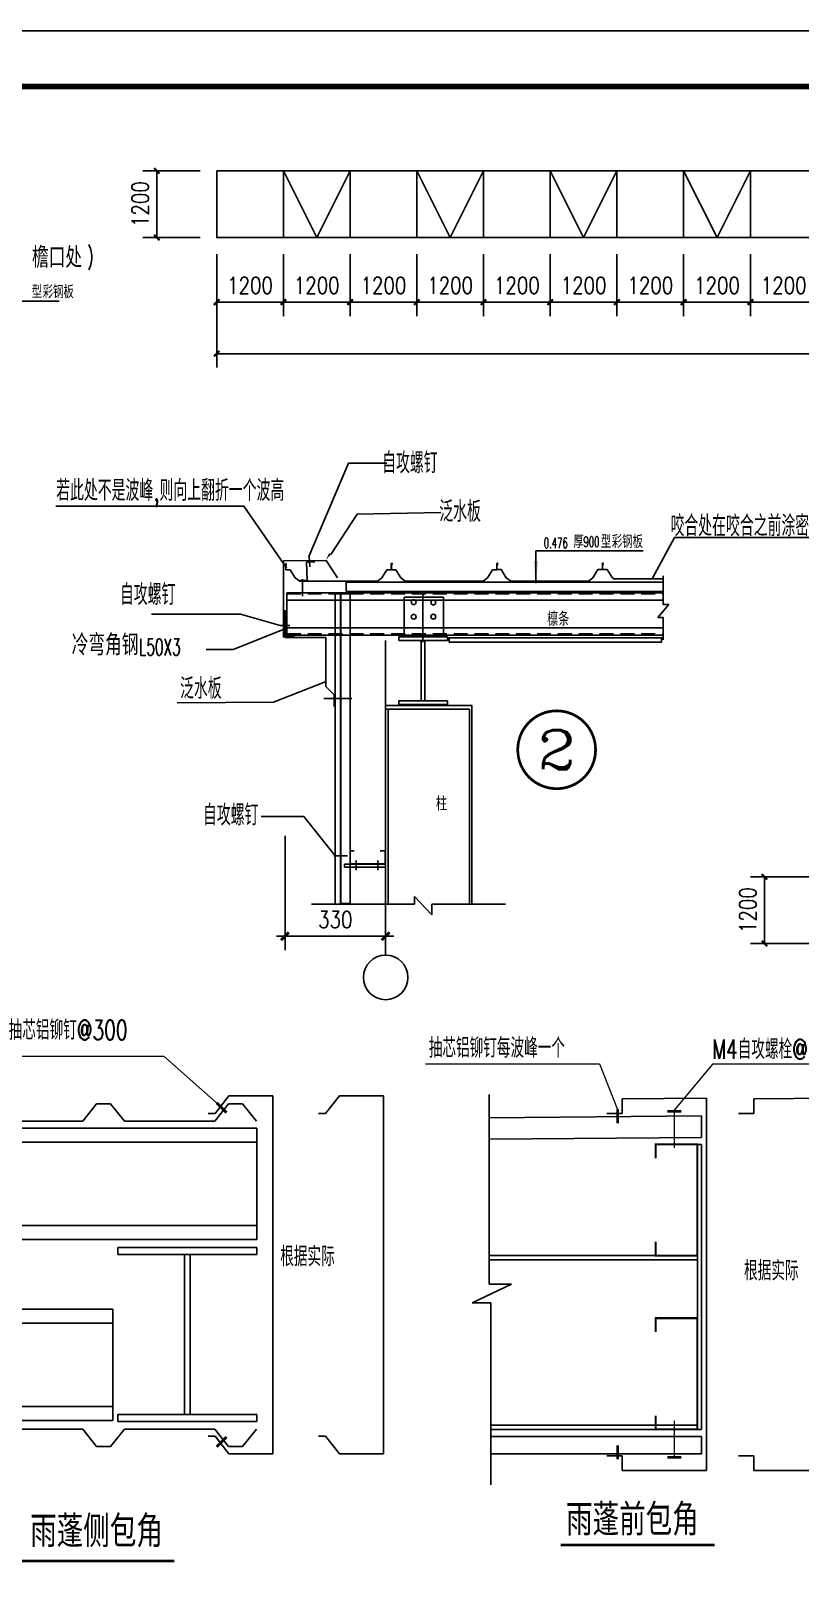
# Model space of a CAD drawing. Extents: x 3757684 to 3906284, y -130571 to 413559.
# Drawn here: x 3774686 to 3788523, y 385787 to 413559 of the extents above; entities that cross this region are included whole.
import ezdxf
from ezdxf.enums import TextEntityAlignment as Align

# ---------------------------------------------------------------- set-up
doc = ezdxf.new("R2010")
doc.units = 0
doc.header["$LTSCALE"] = 1000
doc.header["$MEASUREMENT"] = 0
for name, pattern in [('ACAD_ISO02W100', [15, 12, -3]), ('DOT', [0.25, 0, -0.25]), ('HIDDEN', [0.375, 0.25, -0.125])]:
    doc.linetypes.add(name, pattern=pattern)
doc.layers.get('0').update_dxf_attribs({"color": 4, "linetype": 'CONTINUOUS'})
doc.layers.get('Defpoints').update_dxf_attribs({"linetype": 'CONTINUOUS'})
for name, color, linetype in [('1', 7, 'CONTINUOUS'), ('10', 2, 'DOT'), ('3', 3, 'CONTINUOUS'), ('7', 7, 'CONTINUOUS'), ('8', 3, 'CONTINUOUS'), ('9', 7, 'CONTINUOUS'), ('CYAN', 4, 'CONTINUOUS'), ('GREEN', 3, 'CONTINUOUS'), ('PUB_', 7, 'CONTINUOUS'), ('PUB_DIM', 3, 'CONTINUOUS'), ('PUB_TEXT', 7, 'CONTINUOUS'), ('PUB_TITLE', 4, 'CONTINUOUS'), ('ROOF', 4, 'CONTINUOUS'), ('XUX', 3, 'ACAD_ISO02W100'), ('底线', 7, 'CONTINUOUS'), ('粗实线二', 2, 'CONTINUOUS'), ('门窗', 4, 'CONTINUOUS')]:
    doc.layers.add(name, color=color, linetype=linetype)
doc.layers.add('标注', color=3, linetype='CONTINUOUS', lineweight=13)
doc.styles.add('_HZTXT', font='TXT', dxfattribs={"width": 0.8, "bigfont": 'HZTXT'})
doc.styles.add('_SIMPLEX', font='SIMPLEX.shx', dxfattribs={"width": 0.8})
doc.styles.add('COMP', font='complex', dxfattribs={"bigfont": 'hztxt'})
doc.styles.add('DIM_FONT', font='SIMPLEX.shx', dxfattribs={"width": 0.8})
doc.styles.add('ht', font='simhei_0.ttf', dxfattribs={"width": 0.8})
doc.styles.add('HZTXT2', font='romans.shx', dxfattribs={"width": 0.7, "height": 800, "bigfont": 'fs.shx'})
doc.styles.add('中西', font='romans.shx', dxfattribs={"width": 0.8, "height": 350, "bigfont": 'hztxt.shx'})
doc.dimstyles.new('DIMA', dxfattribs={"dimtxt": 300, "dimasz": 1, "dimexe": 250, "dimexo": 300, "dimgap": 150, "dimtad": 1, "dimdec": 0, "dimzin": 0, "dimdsep": 46, "dimtxsty": 'DIM_FONT', "dimblk": '_DIMX', "dimcen": 0.09, "dimse1": 1, "dimclrt": 7, "dimadec": 0, "dimazin": 0, "dimtfac": 1, "dimtdec": 0, "dimtix": 1, "dimtmove": 2, "dimatfit": 3, "dimldrblk": '_DIMX', "dimfxl": 0, "dimtolj": 1, "dimtzin": 0, "dimarcsym": 0})
doc.dimstyles.new('DIMN', dxfattribs={"dimtxt": 300, "dimasz": 100, "dimexe": 250, "dimexo": 300, "dimgap": 150, "dimtad": 1, "dimdec": 0, "dimzin": 0, "dimdsep": 46, "dimtxsty": 'DIM_FONT', "dimblk": 'ARCHTICK', "dimcen": 0.09, "dimclrt": 7, "dimazin": 2, "dimtfac": 1, "dimtdec": 0, "dimtix": 1, "dimtmove": 2, "dimatfit": 3, "dimldrblk": 'ARCHTICK', "dimfxl": 0, "dimtolj": 1, "dimtzin": 0, "dimarcsym": 0})

# ---------------------------------------------------------------- blocks, each defined once
blk = doc.blocks.new('A$C03131133')
for p, q in [((12837, 15619), (1230, 15619)), ((12837, 11619), (12837, 15619)), ((12837, 11619), (1230, 11619)), ((7834, 11323), (7834, 11073)), ((7834, 11323), (12834, 11323)), ((12834, 11323), (12834, 11073)), ((12834, 11073), (7834, 11073)), ((10234, 11073), (10234, 5323)), ((10434, 11073), (10434, 5323)), ((7655, 9109), (512, 9109)), ((7655, 5109), (7655, 9109)), ((7655, 5109), (512, 5109)), ((7834, 5073), (7834, 5323)), ((12834, 5323), (7834, 5323)), ((12834, 5073), (7834, 5073)), ((12834, 5073), (12834, 5323))]:
    blk.add_line(p, q)
at = {"const_width": 100}
for points in [[(11388, 16534), (11741, 16180)], [(11388, 4157), (11741, 4511)]]:
    blk.add_lwpolyline(points, dxfattribs=at)
at = {"layer": 'CYAN'}
for p, q in [((11331, 16154), (11831, 16779)), ((11831, 16779), (13412, 16779)), ((13412, 16779), (13412, 3912)), ((15305, 16154), (15805, 16779)), ((15805, 16779), (17386, 16779)), ((17386, 16779), (17386, 3912)), ((1819, 15869), (2319, 16494)), ((2819, 16494), (2319, 16494)), ((3319, 15869), (2819, 16494)), ((6569, 15869), (7069, 16494)), ((7569, 16494), (7069, 16494)), ((8069, 15869), (7569, 16494)), ((11331, 16154), (11081, 16154)), ((11319, 15869), (11819, 16494)), ((12319, 16494), (11819, 16494)), ((12819, 15869), (12319, 16494)), ((15305, 16154), (15055, 16154)), ((6569, 15869), (3319, 15869)), ((11319, 15869), (8069, 15869)), ((1819, 4797), (2319, 4172)), ((3319, 4797), (2819, 4172)), ((6569, 4797), (3319, 4797)), ((6569, 4797), (7069, 4172)), ((8069, 4797), (7569, 4172)), ((11319, 4797), (8069, 4797)), ((11331, 4537), (11081, 4537)), ((11319, 4797), (11819, 4172)), ((11331, 4537), (11831, 3912)), ((12819, 4797), (12319, 4172)), ((15305, 4537), (15055, 4537)), ((15305, 4537), (15805, 3912)), ((2819, 4172), (2319, 4172)), ((7569, 4172), (7069, 4172)), ((12319, 4172), (11819, 4172)), ((11831, 3912), (13412, 3912)), ((13412, 3912), (13071, 3912)), ((15805, 3912), (17386, 3912)), ((17386, 3912), (17045, 3912))]:
    blk.add_line(p, q, dxfattribs=at)
at = {"layer": 'GREEN'}
for points in [[(1230, 11619), (757, 13080), (1566, 14091), (1230, 15619)], [(512, 5109), (38, 6570), (848, 7581), (512, 9109)]]:
    blk.add_spline(points, degree=3, dxfattribs=at)
at = {"layer": 'XUX'}
for p, q in [((12837, 15119), (1466, 15119)), ((12837, 12119), (934, 12119)), ((7655, 8609), (748, 8609)), ((7655, 5609), (216, 5609))]:
    blk.add_line(p, q, dxfattribs=at)
at = {"layer": '标注'}
for p, q in [((4254, 18210), (9486, 18210)), ((9486, 18210), (11388, 16534))]:
    blk.add_line(p, q, dxfattribs=at)
at = {"layer": '门窗'}
blk.add_line((4325, 50), (9047, 50), dxfattribs=at)
at = {"layer": '门窗', "const_width": 100}
blk.add_lwpolyline([(4325, 50), (9867, 50)], dxfattribs=at)
at = {"layer": '底线', "style": 'ht', "width": 0.7}
blk.add_text('雨蓬侧包角', height=1000, dxfattribs=at).set_placement((4679, 656))
at = {"layer": '标注', "style": '中西', "width": 0.7}
for s, p in [('抽芯铝铆钉@300', (3906, 18800)), ('根据实际', (13675, 10654))]:
    blk.add_text(s, height=700, dxfattribs=at).set_placement(p)
blk = doc.blocks.new('A$C2D6A4D2C')
at = {"layer": 'CYAN', "xscale": 0.5, "yscale": 0.5, "zscale": 0.5}
blk.add_blockref('A$C03131133', (0, 0), dxfattribs=at)
blk = doc.blocks.new('A$C781D49ED')
for p, q in [((2289, 15417), (9933, 15482)), ((9933, 14702), (9933, 15482)), ((2289, 14645), (9933, 14702)), ((9783, 4207), (9783, 14457)), ((9783, 14457), (9933, 14457)), ((9933, 4207), (9933, 14457)), ((2289, 10457), (9783, 10457)), ((2289, 10307), (9783, 10307)), ((2356, 4357), (9783, 4357)), ((2356, 4207), (9933, 4207)), ((2356, 3957), (9933, 3957)), ((9933, 3957), (9933, 3332)), ((2356, 3332), (9933, 3332))]:
    blk.add_line(p, q)
for points, const_width in [([(6913, 15218), (6913, 15718)], 100), ([(8703, 15651), (9203, 15651)], 100), ([(8953, 14325), (8953, 15651)], 50), ([(8283, 13957), (8283, 14457), (9783, 14457), (9783, 10457), (8283, 10457), (8283, 10957)], 75), ([(8283, 7707), (8283, 8207), (9783, 8207), (9783, 4207), (8283, 4207), (8283, 4707)], 75), ([(8953, 4525), (8953, 3199)], 50), ([(6913, 3632), (6913, 3132)], 100), ([(8703, 3199), (9203, 3199)], 100)]:
    blk.add_lwpolyline(points, dxfattribs=dict(const_width=const_width))
at = {"layer": 'CYAN'}
for p, q in [((10114, 16118), (7077, 16101)), ((10114, 2733), (10114, 16118)), ((14845, 16118), (11809, 16101)), ((14845, 2733), (14845, 16118)), ((7077, 15576), (6527, 15576)), ((7077, 16101), (7077, 15576)), ((11809, 15576), (11259, 15576)), ((11809, 16101), (11809, 15576)), ((7077, 3258), (6527, 3258)), ((7077, 2733), (7077, 3258)), ((11809, 3258), (11259, 3258)), ((11809, 2733), (11809, 3258)), ((10114, 2733), (7077, 2733)), ((14845, 2733), (11809, 2733))]:
    blk.add_line(p, q, dxfattribs=at)
at = {"layer": 'GREEN'}
for p, q in [((2289, 16249), (2289, 9435)), ((3099, 9435), (1681, 8761)), ((2289, 9435), (3099, 9435)), ((1681, 8761), (2356, 8761)), ((2356, 8761), (2356, 2217))]:
    blk.add_line(p, q, dxfattribs=at)
at = {"layer": '标注'}
for p, q in [((0, 17356), (6263, 17356)), ((6263, 17356), (6913, 15718)), ((10344, 17353), (8953, 15686)), ((10344, 17353), (16517, 17353))]:
    blk.add_line(p, q, dxfattribs=at)
at = {"layer": '门窗'}
blk.add_line((4869, 50), (9590, 50), dxfattribs=at)
at = {"layer": '门窗', "const_width": 100}
blk.add_lwpolyline([(4869, 50), (10411, 50)], dxfattribs=at)
at = {"layer": '底线', "style": 'ht', "width": 0.7}
blk.add_text('雨蓬前包角', height=1000, dxfattribs=at).set_placement((5058, 497))
at = {"layer": '标注', "style": '中西', "width": 0.7}
for s, p in [('抽芯铝铆钉每波峰一个', (120, 17580)), ('M4自攻螺栓@间隔一波峰', (10311, 17532)), ('根据实际', (11462, 9566))]:
    blk.add_text(s, height=700, dxfattribs=at).set_placement(p)
blk = doc.blocks.new('A$C7E354899')
at = {"layer": 'CYAN', "xscale": 0.5, "yscale": 0.5, "zscale": 0.5}
blk.add_blockref('A$C781D49ED', (0, 0), dxfattribs=at)
blk = doc.blocks.new('_DIMX')
blk.add_line((-150, 0), (150, 0))
at = {"const_width": 50}
blk.add_lwpolyline([(-70, -70), (70, 70)], dxfattribs=at)
blk = doc.blocks.new('*D253')
at = {"layer": 'Defpoints', "color": 0}
for p in [(3779257, 399382), (3781067, 399382), (3779257, 397276)]:
    blk.add_point(p, dxfattribs=at)
at = {"layer": 'PUB_DIM', "color": 0, "lineweight": -2}
for p, q in [((3779257, 399082), (3779257, 397026)), ((3781066, 397276), (3779258, 397276))]:
    blk.add_line(p, q, dxfattribs=at)
at = {"layer": 'PUB_DIM', "color": 0, "lineweight": -2, "rotation": 180}
blk.add_blockref('_DIMX', (3779257, 397276), dxfattribs=at)
at = {"layer": 'PUB_DIM', "color": 0, "lineweight": -2}
blk.add_blockref('_DIMX', (3781067, 397276), dxfattribs=at)
at = {"layer": 'PUB_DIM', "color": 7, "insert": (3780162, 397576), "char_height": 300, "attachment_point": 5, "style": 'DIM_FONT'}
blk.add_mtext('\\A1;330', dxfattribs=at)
blk = doc.blocks.new('_INDEX1')
at = {"const_width": 0.035}
blk.add_lwpolyline([(-0.5, 0, 1), (0.5, 0, 1)], format="xyb", close=True, dxfattribs=at)
at = {"style": 'COMP', "width": 2.333333}
blk.add_attdef('1', text='', height=0.5, dxfattribs=at).set_placement((-0.25, -0.25), (0.25, -0.25), align=Align.FIT)
blk = doc.blocks.new('_ARROW')
blk.add_solid([(0, 0), (-1, 0.1), (-1, -0.1)])
blk = doc.blocks.new('_ArchTick')
at = {"color": 0, "linetype": 'ByBlock', "const_width": 0.4}
blk.add_lwpolyline([(-0.5, -0.5), (0.5, 0.5)], dxfattribs=at)
blk = doc.blocks.new('*D304')
at = {"layer": 'Defpoints', "color": 0}
for p in [(3787882, 398346), (3789030, 398346), (3789030, 397146)]:
    blk.add_point(p, dxfattribs=at)
at = {"layer": 'PUB_DIM', "color": 0, "lineweight": -2}
for p, q in [((3788730, 398346), (3787632, 398346)), ((3787882, 397146), (3787882, 398346)), ((3788730, 397146), (3787632, 397146))]:
    blk.add_line(p, q, dxfattribs=at)
at = {"layer": 'PUB_DIM', "color": 0, "lineweight": -2, "xscale": 100, "yscale": 100, "zscale": 100}
for p, rotation in [((3787882, 398346), 90), ((3787882, 397146), 270)]:
    blk.add_blockref('_ArchTick', p, dxfattribs=dict(at, rotation=rotation))
at = {"layer": 'PUB_DIM', "color": 7, "insert": (3787582, 397746), "char_height": 300, "attachment_point": 5, "rotation": 90, "style": 'DIM_FONT'}
blk.add_mtext('\\A1;1200', dxfattribs=at)
blk = doc.blocks.new('*D305')
at = {"layer": 'Defpoints', "color": 0}
for p in [(3778028, 409843), (3821228, 409843), (3821228, 407754)]:
    blk.add_point(p, dxfattribs=at)
at = {"layer": 'PUB_DIM', "color": 0, "lineweight": -2}
for p, q in [((3778028, 409543), (3778028, 407504)), ((3821228, 409543), (3821228, 407504)), ((3778028, 407754), (3821228, 407754))]:
    blk.add_line(p, q, dxfattribs=at)
at = {"layer": 'PUB_DIM', "color": 0, "lineweight": -2, "xscale": 100, "yscale": 100, "zscale": 100, "rotation": 180}
blk.add_blockref('_ArchTick', (3778028, 407754), dxfattribs=at)
at = {"layer": 'PUB_DIM', "color": 0, "lineweight": -2, "xscale": 100, "yscale": 100, "zscale": 100}
blk.add_blockref('_ArchTick', (3821228, 407754), dxfattribs=at)
at = {"layer": 'PUB_DIM', "color": 7, "insert": (3799628, 408054), "char_height": 300, "attachment_point": 5, "style": 'DIM_FONT'}
blk.add_mtext('\\A1;43200', dxfattribs=at)
blk = doc.blocks.new('*D306')
at = {"layer": 'Defpoints', "color": 0}
for p in [(3776952, 411043), (3778028, 411043), (3778028, 409843)]:
    blk.add_point(p, dxfattribs=at)
at = {"layer": 'PUB_DIM', "color": 0, "lineweight": -2}
for p, q in [((3777728, 411043), (3776702, 411043)), ((3776952, 409843), (3776952, 411043)), ((3777728, 409843), (3776702, 409843))]:
    blk.add_line(p, q, dxfattribs=at)
at = {"layer": 'PUB_DIM', "color": 0, "lineweight": -2, "xscale": 100, "yscale": 100, "zscale": 100}
for p, rotation in [((3776952, 411043), 90), ((3776952, 409843), 270)]:
    blk.add_blockref('_ArchTick', p, dxfattribs=dict(at, rotation=rotation))
at = {"layer": 'PUB_DIM', "color": 7, "insert": (3776652, 410443), "char_height": 300, "attachment_point": 5, "rotation": 90, "style": 'DIM_FONT'}
blk.add_mtext('\\A1;1200', dxfattribs=at)
blk = doc.blocks.new('*D307')
at = {"layer": 'Defpoints', "color": 0}
for p in [(3778028, 409843), (3779228, 409843), (3779228, 408681)]:
    blk.add_point(p, dxfattribs=at)
at = {"layer": 'PUB_DIM', "color": 0, "lineweight": -2}
for p, q in [((3778028, 409543), (3778028, 408431)), ((3779228, 409543), (3779228, 408431)), ((3778028, 408681), (3779228, 408681))]:
    blk.add_line(p, q, dxfattribs=at)
at = {"layer": 'PUB_DIM', "color": 0, "lineweight": -2, "xscale": 100, "yscale": 100, "zscale": 100, "rotation": 180}
blk.add_blockref('_ArchTick', (3778028, 408681), dxfattribs=at)
at = {"layer": 'PUB_DIM', "color": 0, "lineweight": -2, "xscale": 100, "yscale": 100, "zscale": 100}
blk.add_blockref('_ArchTick', (3779228, 408681), dxfattribs=at)
at = {"layer": 'PUB_DIM', "color": 7, "insert": (3778628, 408981), "char_height": 300, "attachment_point": 5, "style": 'DIM_FONT'}
blk.add_mtext('\\A1;1200', dxfattribs=at)
blk = doc.blocks.new('*D308')
at = {"layer": 'Defpoints', "color": 0}
for p in [(3779228, 409843), (3780428, 409843), (3780428, 408681)]:
    blk.add_point(p, dxfattribs=at)
at = {"layer": 'PUB_DIM', "color": 0, "lineweight": -2}
for p, q in [((3779228, 409543), (3779228, 408431)), ((3780428, 409543), (3780428, 408431)), ((3779228, 408681), (3780428, 408681))]:
    blk.add_line(p, q, dxfattribs=at)
at = {"layer": 'PUB_DIM', "color": 0, "lineweight": -2, "xscale": 100, "yscale": 100, "zscale": 100, "rotation": 180}
blk.add_blockref('_ArchTick', (3779228, 408681), dxfattribs=at)
at = {"layer": 'PUB_DIM', "color": 0, "lineweight": -2, "xscale": 100, "yscale": 100, "zscale": 100}
blk.add_blockref('_ArchTick', (3780428, 408681), dxfattribs=at)
at = {"layer": 'PUB_DIM', "color": 7, "insert": (3779828, 408981), "char_height": 300, "attachment_point": 5, "style": 'DIM_FONT'}
blk.add_mtext('\\A1;1200', dxfattribs=at)
blk = doc.blocks.new('*D309')
at = {"layer": 'Defpoints', "color": 0}
for p in [(3780428, 409843), (3781628, 409843), (3781628, 408681)]:
    blk.add_point(p, dxfattribs=at)
at = {"layer": 'PUB_DIM', "color": 0, "lineweight": -2}
for p, q in [((3780428, 409543), (3780428, 408431)), ((3781628, 409543), (3781628, 408431)), ((3780428, 408681), (3781628, 408681))]:
    blk.add_line(p, q, dxfattribs=at)
at = {"layer": 'PUB_DIM', "color": 0, "lineweight": -2, "xscale": 100, "yscale": 100, "zscale": 100, "rotation": 180}
blk.add_blockref('_ArchTick', (3780428, 408681), dxfattribs=at)
at = {"layer": 'PUB_DIM', "color": 0, "lineweight": -2, "xscale": 100, "yscale": 100, "zscale": 100}
blk.add_blockref('_ArchTick', (3781628, 408681), dxfattribs=at)
at = {"layer": 'PUB_DIM', "color": 7, "insert": (3781028, 408981), "char_height": 300, "attachment_point": 5, "style": 'DIM_FONT'}
blk.add_mtext('\\A1;1200', dxfattribs=at)
blk = doc.blocks.new('*D310')
at = {"layer": 'Defpoints', "color": 0}
for p in [(3781628, 409843), (3782828, 409843), (3782828, 408681)]:
    blk.add_point(p, dxfattribs=at)
at = {"layer": 'PUB_DIM', "color": 0, "lineweight": -2}
for p, q in [((3781628, 409543), (3781628, 408431)), ((3782828, 409543), (3782828, 408431)), ((3781628, 408681), (3782828, 408681))]:
    blk.add_line(p, q, dxfattribs=at)
at = {"layer": 'PUB_DIM', "color": 0, "lineweight": -2, "xscale": 100, "yscale": 100, "zscale": 100, "rotation": 180}
blk.add_blockref('_ArchTick', (3781628, 408681), dxfattribs=at)
at = {"layer": 'PUB_DIM', "color": 0, "lineweight": -2, "xscale": 100, "yscale": 100, "zscale": 100}
blk.add_blockref('_ArchTick', (3782828, 408681), dxfattribs=at)
at = {"layer": 'PUB_DIM', "color": 7, "insert": (3782228, 408981), "char_height": 300, "attachment_point": 5, "style": 'DIM_FONT'}
blk.add_mtext('\\A1;1200', dxfattribs=at)
blk = doc.blocks.new('*D311')
at = {"layer": 'Defpoints', "color": 0}
for p in [(3782828, 409843), (3784028, 409843), (3784028, 408681)]:
    blk.add_point(p, dxfattribs=at)
at = {"layer": 'PUB_DIM', "color": 0, "lineweight": -2}
for p, q in [((3782828, 409543), (3782828, 408431)), ((3784028, 409543), (3784028, 408431)), ((3782828, 408681), (3784028, 408681))]:
    blk.add_line(p, q, dxfattribs=at)
at = {"layer": 'PUB_DIM', "color": 0, "lineweight": -2, "xscale": 100, "yscale": 100, "zscale": 100, "rotation": 180}
blk.add_blockref('_ArchTick', (3782828, 408681), dxfattribs=at)
at = {"layer": 'PUB_DIM', "color": 0, "lineweight": -2, "xscale": 100, "yscale": 100, "zscale": 100}
blk.add_blockref('_ArchTick', (3784028, 408681), dxfattribs=at)
at = {"layer": 'PUB_DIM', "color": 7, "insert": (3783428, 408981), "char_height": 300, "attachment_point": 5, "style": 'DIM_FONT'}
blk.add_mtext('\\A1;1200', dxfattribs=at)
blk = doc.blocks.new('*D312')
at = {"layer": 'Defpoints', "color": 0}
for p in [(3784028, 409843), (3785228, 409843), (3785228, 408681)]:
    blk.add_point(p, dxfattribs=at)
at = {"layer": 'PUB_DIM', "color": 0, "lineweight": -2}
for p, q in [((3784028, 409543), (3784028, 408431)), ((3785228, 409543), (3785228, 408431)), ((3784028, 408681), (3785228, 408681))]:
    blk.add_line(p, q, dxfattribs=at)
at = {"layer": 'PUB_DIM', "color": 0, "lineweight": -2, "xscale": 100, "yscale": 100, "zscale": 100, "rotation": 180}
blk.add_blockref('_ArchTick', (3784028, 408681), dxfattribs=at)
at = {"layer": 'PUB_DIM', "color": 0, "lineweight": -2, "xscale": 100, "yscale": 100, "zscale": 100}
blk.add_blockref('_ArchTick', (3785228, 408681), dxfattribs=at)
at = {"layer": 'PUB_DIM', "color": 7, "insert": (3784628, 408981), "char_height": 300, "attachment_point": 5, "style": 'DIM_FONT'}
blk.add_mtext('\\A1;1200', dxfattribs=at)
blk = doc.blocks.new('*D313')
at = {"layer": 'Defpoints', "color": 0}
for p in [(3785228, 409843), (3786428, 409843), (3786428, 408681)]:
    blk.add_point(p, dxfattribs=at)
at = {"layer": 'PUB_DIM', "color": 0, "lineweight": -2}
for p, q in [((3785228, 409543), (3785228, 408431)), ((3786428, 409543), (3786428, 408431)), ((3785228, 408681), (3786428, 408681))]:
    blk.add_line(p, q, dxfattribs=at)
at = {"layer": 'PUB_DIM', "color": 0, "lineweight": -2, "xscale": 100, "yscale": 100, "zscale": 100, "rotation": 180}
blk.add_blockref('_ArchTick', (3785228, 408681), dxfattribs=at)
at = {"layer": 'PUB_DIM', "color": 0, "lineweight": -2, "xscale": 100, "yscale": 100, "zscale": 100}
blk.add_blockref('_ArchTick', (3786428, 408681), dxfattribs=at)
at = {"layer": 'PUB_DIM', "color": 7, "insert": (3785828, 408981), "char_height": 300, "attachment_point": 5, "style": 'DIM_FONT'}
blk.add_mtext('\\A1;1200', dxfattribs=at)
blk = doc.blocks.new('*D314')
at = {"layer": 'Defpoints', "color": 0}
for p in [(3786428, 409843), (3787628, 409843), (3787628, 408681)]:
    blk.add_point(p, dxfattribs=at)
at = {"layer": 'PUB_DIM', "color": 0, "lineweight": -2}
for p, q in [((3786428, 409543), (3786428, 408431)), ((3787628, 409543), (3787628, 408431)), ((3786428, 408681), (3787628, 408681))]:
    blk.add_line(p, q, dxfattribs=at)
at = {"layer": 'PUB_DIM', "color": 0, "lineweight": -2, "xscale": 100, "yscale": 100, "zscale": 100, "rotation": 180}
blk.add_blockref('_ArchTick', (3786428, 408681), dxfattribs=at)
at = {"layer": 'PUB_DIM', "color": 0, "lineweight": -2, "xscale": 100, "yscale": 100, "zscale": 100}
blk.add_blockref('_ArchTick', (3787628, 408681), dxfattribs=at)
at = {"layer": 'PUB_DIM', "color": 7, "insert": (3787028, 408981), "char_height": 300, "attachment_point": 5, "style": 'DIM_FONT'}
blk.add_mtext('\\A1;1200', dxfattribs=at)
blk = doc.blocks.new('*D315')
at = {"layer": 'Defpoints', "color": 0}
for p in [(3787628, 409843), (3788828, 409843), (3788828, 408681)]:
    blk.add_point(p, dxfattribs=at)
at = {"layer": 'PUB_DIM', "color": 0, "lineweight": -2}
for p, q in [((3787628, 409543), (3787628, 408431)), ((3788828, 409543), (3788828, 408431)), ((3787628, 408681), (3788828, 408681))]:
    blk.add_line(p, q, dxfattribs=at)
at = {"layer": 'PUB_DIM', "color": 0, "lineweight": -2, "xscale": 100, "yscale": 100, "zscale": 100, "rotation": 180}
blk.add_blockref('_ArchTick', (3787628, 408681), dxfattribs=at)
at = {"layer": 'PUB_DIM', "color": 0, "lineweight": -2, "xscale": 100, "yscale": 100, "zscale": 100}
blk.add_blockref('_ArchTick', (3788828, 408681), dxfattribs=at)
at = {"layer": 'PUB_DIM', "color": 7, "insert": (3788228, 408981), "char_height": 300, "attachment_point": 5, "style": 'DIM_FONT'}
blk.add_mtext('\\A1;1200', dxfattribs=at)

msp = doc.modelspace()

# ---------------------------------------------------------------- linework, layer by layer
for p, q in [((3779228.2, 411042.6), (3779228.2, 409842.6)), ((3780428.2, 411042.6), (3780428.2, 409842.6)), ((3781628.2, 411042.6), (3781628.2, 409842.6)), ((3782828.2, 411042.6), (3782828.2, 409842.6)), ((3784028.2, 411042.6), (3784028.2, 409842.6)), ((3785228.2, 411042.6), (3785228.2, 409842.6)), ((3786428.2, 411042.6), (3786428.2, 409842.6)), ((3787628.2, 411042.6), (3787628.2, 409842.6)), ((3779232.4, 404025.4, 171.9), (3779998.6, 404033.9, 171.9)), ((3779232.4, 404025.4, 171.9), (3779232.4, 402650.5, 171.9))]:
    msp.add_line(p, q)
at = {"color": 3}
for p, q in [((3780083.7, 404143.1, 171.9), (3780556.2, 404865.8, 171.9)), ((3780556.2, 404865.8, 171.9), (3782060.2, 404898.3, 171.9))]:
    msp.add_line(p, q, dxfattribs=at)
at = {"elevation": 0}
msp.add_lwpolyline([(3778028.2, 411042.6), (3821828.2, 411042.6), (3821828.2, 409842.6), (3778028.2, 409842.6)], close=True, dxfattribs=at)
at = {"color": 8}
for points in [[(3779228.2, 411042.6), (3779828.2, 409842.6), (3780428.2, 411042.6)], [(3781628.2, 411042.6), (3782228.2, 409842.6), (3782828.2, 411042.6)], [(3784028.2, 411042.6), (3784628.2, 409842.6), (3785228.2, 411042.6)], [(3786428.2, 411042.6), (3787028.2, 409842.6), (3787628.2, 411042.6)]]:
    msp.add_lwpolyline(points, dxfattribs=at)
at = {"color": 3, "elevation": 109.8}
for points in [[(3779688.2, 404105.4), (3780398.5, 405784.1), (3781088.2, 405784.1)], [(3779285.1, 403900.9), (3778517.7, 405013.2), (3775133.1, 405013.2)]]:
    msp.add_lwpolyline(points, dxfattribs=at)
at = {"layer": '1', "color": 3}
msp.add_line((3781066.9, 402597.5, 109.8), (3781066.9, 396936.6, 109.8), dxfattribs=at)
at = {"layer": '10', "color": 3, "linetype": 'Continuous'}
for p, q in [((3779271.1, 403975.8, 109.8), (3779271.1, 403867.7, 109.8)), ((3779271.1, 403867.7, 109.8), (3779351.1, 403867.7, 109.8)), ((3779279.1, 403975.8, 109.8), (3779279.1, 403959.7, 109.8)), ((3779441.1, 403723.7, 109.8), (3779351.1, 403867.7, 109.8)), ((3781001.1, 403723.7, 109.8), (3781091.1, 403867.7, 109.8)), ((3781171.1, 403867.7, 109.8), (3781091.1, 403867.7, 109.8)), ((3781169.7, 403977.1, 109.8), (3781169.7, 403869, 109.8)), ((3781169.7, 403869, 109.8), (3781249.7, 403869, 109.8)), ((3781185.2, 403985.1, 109.8), (3781171.1, 403934.4, 109.8)), ((3781171.1, 403954, 109.8), (3781171.1, 403980, 109.8)), ((3781171.1, 403954, 109.8), (3781171.1, 403867.7, 109.8)), ((3781177.7, 403977.1, 109.8), (3781177.7, 403961, 109.8)), ((3781339.7, 403725, 109.8), (3781249.7, 403869, 109.8)), ((3782899.7, 403725, 109.8), (3782989.7, 403869, 109.8)), ((3783069.7, 403869, 109.8), (3782989.7, 403869, 109.8)), ((3783066.7, 403977.5, 109.8), (3783066.7, 403869.4, 109.8)), ((3783066.7, 403869.4, 109.8), (3783146.7, 403869.4, 109.8)), ((3783083.8, 403986.4, 109.8), (3783069.7, 403934.4, 109.8)), ((3783069.7, 403955.3, 109.8), (3783069.7, 403981.3, 109.8)), ((3783069.7, 403955.3, 109.8), (3783069.7, 403869, 109.8)), ((3783074.7, 403977.5, 109.8), (3783074.7, 403961.4, 109.8)), ((3783236.7, 403725.4, 109.8), (3783146.7, 403869.4, 109.8)), ((3784796.7, 403725.4, 109.8), (3784886.7, 403869.4, 109.8)), ((3784966.7, 403869.4, 109.8), (3784886.7, 403869.4, 109.8)), ((3784966.7, 403955.7, 109.8), (3784966.7, 403981.7, 109.8)), ((3784966.7, 403955.7, 109.8), (3784966.7, 403869.4, 109.8)), ((3784980.8, 403986.8, 109.8), (3784970.5, 403942.2, 109.8)), ((3784970.5, 403980.7, 109.8), (3784970.5, 403872.5, 109.8)), ((3784970.5, 403872.5, 109.8), (3785050.5, 403872.5, 109.8)), ((3784978.5, 403980.7, 109.8), (3784978.5, 403964.5, 109.8)), ((3785140.5, 403728.5, 109.8), (3785050.5, 403872.5, 109.8)), ((3779521.1, 403659.7, 109.8), (3779441.1, 403723.7, 109.8)), ((3779521.1, 403659.7, 109.8), (3780221.1, 403659.7, 109.8)), ((3780921.1, 403659.7, 109.8), (3780221.1, 403659.7, 109.8)), ((3780921.1, 403659.7, 109.8), (3781001.1, 403723.7, 109.8)), ((3781419.7, 403661, 109.8), (3781339.7, 403725, 109.8)), ((3781419.7, 403661, 109.8), (3782119.7, 403661, 109.8)), ((3782819.7, 403661, 109.8), (3782119.7, 403661, 109.8)), ((3782819.7, 403661, 109.8), (3782899.7, 403725, 109.8)), ((3783316.7, 403661.4, 109.8), (3783236.7, 403725.4, 109.8)), ((3783316.7, 403661.4, 109.8), (3784016.7, 403661.4, 109.8)), ((3784716.7, 403661.4, 109.8), (3784016.7, 403661.4, 109.8)), ((3784716.7, 403661.4, 109.8), (3784796.7, 403725.4, 109.8)), ((3785169.8, 403705.1, 109.8), (3785140.5, 403728.5, 109.8))]:
    msp.add_line(p, q, dxfattribs=at)
for centre, radius, start, end in [((3779275.1, 403975.8, 109.8), 3.9, 0.14168, 179.85832), ((3781173.7, 403977.1, 109.8), 3.9, 0.14168, 179.85832), ((3781179.1, 403980, 109.8), 8, 40.23687, 180), ((3783070.7, 403977.5, 109.8), 3.9, 0.14168, 179.85832), ((3783077.7, 403981.3, 109.8), 8, 40.23687, 180), ((3784974.7, 403981.7, 109.8), 8, 40.23687, 180), ((3784974.5, 403980.7, 109.8), 3.9, 0.14168, 179.85832)]:
    msp.add_arc(centre, radius, start, end, dxfattribs=at)
at = {"layer": '3', "color": 3, "linetype": 'Continuous'}
for p, q in [((3785865.6, 403714.3, 109.8), (3786263.1, 404449.3, 109.8)), ((3786263.1, 404449.3, 109.8), (3789318.5, 404449.3, 109.8)), ((3779346.6, 402863.9, 109.8), (3779167.6, 402863.9, 109.8)), ((3779953.9, 401554.9, 109.8), (3780462, 401554.9, 109.8))]:
    msp.add_line(p, q, dxfattribs=at)
at = {"layer": '3', "linetype": 'Continuous'}
for p, q in [((3779691.8, 404111, 109.8), (3779702.9, 403919.3, 109.8)), ((3779572.1, 403699, 109.8), (3779572.1, 403394.8, 109.8)), ((3779291.1, 403454.2, 109.8), (3779291.1, 402691.4, 109.8)), ((3780253.9, 403454.2, 109.8), (3780253.9, 397856.2, 109.8)), ((3780324.9, 398573.8, 109.8), (3780324.8, 398518.7, 109.8))]:
    msp.add_line(p, q, dxfattribs=at)
at = {"layer": '3', "color": 7, "linetype": 'Continuous'}
for p, q in [((3779640.8, 404007.2, 109.8), (3779793.5, 404009.8, 109.8)), ((3779654.4, 403681.6, 109.8), (3779640.8, 404007.2, 109.8)), ((3779528.4, 403676.3, 109.8), (3779654.4, 403681.6, 109.8))]:
    msp.add_line(p, q, dxfattribs=at)
at = {"layer": '3', "color": 4, "linetype": 'Continuous'}
for p, q in [((3779257, 403142.5, 109.8), (3779257, 402650.5, 171.9)), ((3779257, 402650.5, 171.9), (3779988.8, 402650.5, 171.9)), ((3779988.8, 402650.5, 171.9), (3779988.8, 401769.1, 171.9)), ((3779988.8, 401769.1, 171.9), (3780140.4, 401616.2, 109.8)), ((3780140.4, 401616.2, 109.8), (3780140.4, 401410.8, 109.8)), ((3780140.4, 401410.8, 109.8), (3780140.4, 401410.8, 109.8))]:
    msp.add_line(p, q, dxfattribs=at)
at = {"layer": '3', "color": 5, "linetype": 'Continuous'}
for p, q in [((3779279.4, 402958.4, 109.8), (3779279.4, 402680.8, 109.8)), ((3779279.4, 402680.8, 109.8), (3779425.5, 402680.8, 109.8)), ((3780538.7, 398637.1, 109.8), (3780538.7, 398464.2, 109.8)), ((3780927.7, 398638.9, 109.8), (3780927.7, 398466, 109.8))]:
    msp.add_line(p, q, dxfattribs=at)
at = {"layer": '7', "color": 3}
for p, q in [((3781402.9, 402662.9, 109.8), (3781402.9, 403377.2, 109.8)), ((3781402.9, 403374.7, 109.8), (3782109.4, 403374.7, 109.8)), ((3781735.8, 402565, 109.8), (3781735.8, 403449.2, 109.8)), ((3782109.4, 403377.2, 109.8), (3782109.4, 402681.9, 109.8))]:
    msp.add_line(p, q, dxfattribs=at)
for centre in [(3781572.2, 403285.5, 109.8), (3781926, 403278.2, 109.8), (3781572.2, 403022.4, 109.8), (3781926, 403024.7, 109.8)]:
    msp.add_circle(centre, 43.6, dxfattribs=at)
at = {"layer": '8'}
for p, q in [((3786057.5, 403756, 109.8), (3786057.5, 403242.3, 109.8)), ((3779291.1, 403454.2, 109.8), (3786057.5, 403454.2, 109.8)), ((3779291.1, 403323.5, 109.8), (3786057.5, 403323.5, 109.8)), ((3786160.6, 403242.3, 109.8), (3785966.1, 403007.5, 109.8)), ((3785966.1, 403007.5, 109.8), (3786057.5, 403007.5, 109.8)), ((3786057.5, 403242.3, 109.8), (3786160.6, 403242.3, 109.8)), ((3786057.5, 403007.5, 109.8), (3786057.5, 402605.4, 109.8)), ((3779291.1, 402822.1, 109.8), (3786057.5, 402822.1, 109.8)), ((3779291.1, 402691.4, 109.8), (3786057.5, 402691.4, 109.8)), ((3781066.4, 401425.3, 109.8), (3782618.3, 401425.3, 109.8)), ((3781066.4, 401360, 109.8), (3782574.7, 401360, 109.8)), ((3780132.5, 398722.5, 109.8), (3780383, 398722.5, 109.8)), ((3780324.9, 398573.8, 109.8), (3781066.9, 398573.8, 109.8)), ((3780324.8, 398518.7, 109.8), (3781066.9, 398519.3, 109.8)), ((3781587.1, 397856.2, 109.8), (3779731.7, 397856.2, 109.8)), ((3781896.1, 397856.2, 109.8), (3783223.1, 397856.2, 109.8))]:
    msp.add_line(p, q, dxfattribs=at)
at = {"layer": '8', "color": 3, "linetype": 'HIDDEN'}
for p, q in [((3779291.1, 403432.4, 109.8), (3786057.5, 403432.4, 109.8)), ((3779291.1, 402713.2, 109.8), (3786057.5, 402713.2, 109.8))]:
    msp.add_line(p, q, dxfattribs=at)
at = {"layer": '8', "color": 3}
for p, q in [((3780160.3, 403454.2, 109.8), (3780160.3, 397862.2, 109.8)), ((3781306, 402662.9, 109.8), (3782177.2, 402662.9, 109.8)), ((3781306, 402662.9, 109.8), (3781306, 402597.5, 109.8)), ((3781306, 402597.5, 109.8), (3782177.2, 402597.5, 109.8)), ((3781708.9, 402597.5, 109.8), (3781708.9, 401510.7, 109.8)), ((3781774.3, 402597.5, 109.8), (3781774.3, 401510.7, 109.8)), ((3782177.2, 402662.9, 109.8), (3782177.2, 402597.5, 109.8)), ((3781066.9, 401415, 109.8), (3781066.9, 397856.2, 109.8)), ((3781306, 401510.7, 109.8), (3782177.2, 401510.7, 109.8)), ((3781306, 401510.7, 109.8), (3781306, 401445.4, 109.8)), ((3781306, 401445.4, 109.8), (3782177.2, 401445.4, 109.8)), ((3782177.2, 401510.7, 109.8), (3782177.2, 401445.4, 109.8)), ((3782574.7, 401360, 109.8), (3782574.7, 397856.2, 109.8)), ((3782618.3, 401425.3, 109.8), (3782618.3, 397856.2, 109.8)), ((3781587.1, 397992.3, 109.8), (3781896.1, 397663.6, 109.8)), ((3781587.1, 397852.9, 109.8), (3781587.1, 397992.3, 109.8)), ((3781896.1, 397663.6, 109.8), (3781896.1, 397856.2, 109.8))]:
    msp.add_line(p, q, dxfattribs=at)
at = {"layer": '8', "color": 3, "linetype": 'Continuous'}
for p, q in [((3782101.6, 402681.3, 109.8), (3782101.6, 402681.3, 109.8)), ((3781110.4, 401360, 109.8), (3781110.4, 397856.2, 109.8))]:
    msp.add_line(p, q, dxfattribs=at)
at = {"layer": '8', "color": 3, "linetype": 'Continuous', "elevation": 109.8}
for points in [[(3779167.6, 402863.9), (3778456.2, 403068.5), (3776857.8, 403068.5)], [(3779271.8, 402809.3), (3778323.6, 402436.3), (3777837.6, 402436.3)], [(3779996.7, 401858.5), (3779048.5, 401485.5), (3777315, 401474.9)], [(3780139.6, 398744), (3779594.7, 399427.8), (3778826.3, 399427.8)]]:
    msp.add_lwpolyline(points, dxfattribs=at)
at = {"layer": '8', "color": 3, "linetype": 'Continuous'}
msp.add_solid([(3780083.7, 404143.1, 171.9), (3779997.8, 404049.9, 171.9), (3780048.8, 404165.9, 171.9)], dxfattribs=at)
at = {"layer": '9', "color": 7}
for p, q in [((3779998.2, 404033.9, 171.9), (3780198.4, 403725, 171.9)), ((3780427.1, 398814.7, 109.8), (3780427.1, 398579.5, 109.8)), ((3780498.7, 398814.7, 109.8), (3780427.1, 398814.7, 109.8)), ((3781059, 398813.1, 109.8), (3780968.4, 398813.1, 109.8)), ((3781056.4, 398813.1, 109.8), (3781056.4, 398582.2, 109.8)), ((3780427.1, 398579.5, 109.8), (3781059, 398579.5, 109.8))]:
    msp.add_line(p, q, dxfattribs=at)
at = {"layer": 'CYAN', "elevation": 109.8}
for points in [[(3780359.8, 403476), (3786059.8, 403476), (3786059.8, 403646), (3780359.8, 403646)], [(3780259.8, 397866), (3780429.8, 397866), (3780429.8, 403436), (3780259.8, 403436)], [(3782209.8, 402566), (3786029.8, 402566), (3786029.8, 402646), (3782209.8, 402646)]]:
    msp.add_lwpolyline(points, close=True, dxfattribs=at)
at = {"layer": 'PUB_', "color": 0, "linetype": 'Continuous'}
msp.add_line((3785169.8, 403705.1, 109.8), (3786057.5, 403705.1, 109.8), dxfattribs=at)
at = {"layer": 'PUB_DIM'}
for points, elevation in [([(3773532.1, 408087.2), (3773532.1, 408697.2), (3775192.1, 408697.2)], 19.8), ([(3783769.8, 403626), (3783769.8, 404206), (3785699.6, 404206)], 109.8)]:
    msp.add_lwpolyline(points, dxfattribs=dict(at, elevation=elevation))
at = {"layer": 'PUB_TITLE', "elevation": 13.9}
msp.add_lwpolyline([(3757684, 371559.1), (3831984, 371559.1), (3831984, 413559.1), (3757684, 413559.1)], close=True, dxfattribs=at)
at = {"layer": 'PUB_TITLE', "const_width": 100, "elevation": 13.9}
msp.add_lwpolyline([(3760184, 372559.1), (3830984, 372559.1), (3830984, 412559.1), (3760184, 412559.1)], close=True, dxfattribs=at)
at = {"layer": '粗实线二', "color": 3}
msp.add_circle((3781066.9, 396536.1, 109.8), 400.5, dxfattribs=at)

# ---------------------------------------------------------------- block references
at = {"layer": 'PUB_DIM', "xscale": 399.9998400001787, "yscale": 399.9998400001787, "zscale": 399.99984, "rotation": 270}
msp.add_blockref('_ARROW', (3783769.8, 403626, 109.8), dxfattribs=at)
at = {"layer": 'PUB_TEXT'}
ref = msp.add_blockref('_INDEX1', (3784143.6, 400630.5, 109.8), dxfattribs=dict(at, xscale=1400, yscale=1400, zscale=1400))
ref.add_attrib('1', '2', dxfattribs={"layer": '0', "height": 700, "style": 'COMP', "width": 1.5}).set_placement((3783793.6, 400280.5, 109.8), (3784493.6, 400280.5, 109.8), align=Align.FIT)
at = {"layer": 'ROOF'}
for name, p in [('A$C2D6A4D2C', (3772333.4, 386014.8, 13.9)), ('A$C7E354899', (3781783.3, 386303.8, 13.9))]:
    msp.add_blockref(name, p, dxfattribs=at)

# ---------------------------------------------------------------- texts
at = {"color": 3}
for s, height, style, width, p in [('檐口处', 375, '_HZTXT', 0.8, (3774705.4, 409297.3, 19.8)), (')', 300, '_SIMPLEX', 0.6, (3775703.7, 409360.4, 19.8)), ('自攻螺钉', 375, 'HZTXT2', 0.7, (3781004.5, 405602.3, 109.8)), ('若此处不是波峰,则向上翻折一个波高', 375, 'HZTXT2', 0.7, (3775141.3, 405106.6, 47.7)), ('咬合处在咬合之前涂密封胶', 375, 'HZTXT2', 0.7, (3786192.3, 404470.4, 109.8)), ('自攻螺钉', 375, 'HZTXT2', 0.7, (3776288.5, 403234.2, 109.8)), ('泛水板 ', 375, 'HZTXT2', 0.7, (3777369.1, 401546.4, 109.8)), ('自攻螺钉', 375, 'HZTXT2', 0.7, (3777781.6, 399269.5, 13.9))]:
    msp.add_text(s, height=height, dxfattribs=dict(at, style=style, width=width)).set_placement(p)
at = {"color": 3, "style": 'HZTXT2', "width": 0.7}
msp.add_text('泛水板 ', height=375, dxfattribs=at).set_placement((3782032.6, 404916, 109.8), align=Align.MIDDLE_LEFT)
at = {"style": '_HZTXT', "width": 0.8}
msp.add_text('柱', height=250, dxfattribs=at).set_placement((3781971.8, 399537.5, 109.8))
at = {"layer": '8', "color": 3, "linetype": 'Continuous'}
for s, height, style, width, p in [('冷弯角钢', 375, '_HZTXT', 0.8, (3775420.1, 402328.4, 109.8)), ('L50X3', 300, '_SIMPLEX', 0.6, (3776632.6, 402328.4, 109.8))]:
    msp.add_text(s, height=height, dxfattribs=dict(at, style=style, width=width)).set_placement(p)
at = {"layer": 'GREEN', "style": '_HZTXT', "width": 0.8}
msp.add_text('檩条', height=250, dxfattribs=at).set_placement((3783972.2, 402858.8, 109.8))
at = {"layer": 'PUB_TEXT'}
for s, height, style, width, p in [('型', 233.4, '_HZTXT', 0.8, (3774701.1, 408748.5, 19.8)), ('彩', 233.4, '_HZTXT', 0.8, (3774897.9, 408748.5, 19.8)), ('钢', 233.4, '_HZTXT', 0.8, (3775084.6, 408748.5, 19.8)), ('板', 233.4, '_HZTXT', 0.8, (3775271.4, 408748.5, 19.8)), ('0.476', 186.76, '_SIMPLEX', 0.6, (3783911.9, 404257.4, 109.8)), ('厚', 233.4, '_HZTXT', 0.8, (3784444.9, 404257.3, 109.8)), ('900', 186.76, '_SIMPLEX', 0.6, (3784625.4, 404277.3, 109.8)), ('型', 233.4, '_HZTXT', 0.8, (3784938.8, 404257.3, 109.8)), ('彩', 233.4, '_HZTXT', 0.8, (3785135.5, 404257.3, 109.8)), ('钢', 233.4, '_HZTXT', 0.8, (3785322.3, 404257.3, 109.8)), ('板', 233.4, '_HZTXT', 0.8, (3785509.1, 404257.3, 109.8))]:
    msp.add_text(s, height=height, dxfattribs=dict(at, style=style, width=width)).set_placement(p)

# ---------------------------------------------------------------- dimensions: what is measured, and where the dimension line sits
at = {"layer": 'PUB_DIM'}
for p1, p2, distance, picture, middle in [((3778028.2, 409842.6), (3778028.2, 411042.6), 1076.1, '*D306', (3776652.1, 410442.6)), ((3778028.2, 409842.6), (3821228.2, 409842.6), -2089, '*D305', (3799628.2, 408053.6)), ((3778028.2, 409842.6), (3779228.2, 409842.6), -1161.3, '*D307', (3778628.2, 408981.4)), ((3779228.2, 409842.6), (3780428.2, 409842.6), -1161.3, '*D308', (3779828.2, 408981.4)), ((3780428.2, 409842.6), (3781628.2, 409842.6), -1161.3, '*D309', (3781028.2, 408981.4)), ((3781628.2, 409842.6), (3782828.2, 409842.6), -1161.3, '*D310', (3782228.2, 408981.4)), ((3782828.2, 409842.6), (3784028.2, 409842.6), -1161.3, '*D311', (3783428.2, 408981.4)), ((3784028.2, 409842.6), (3785228.2, 409842.6), -1161.3, '*D312', (3784628.2, 408981.4)), ((3785228.2, 409842.6), (3786428.2, 409842.6), -1161.3, '*D313', (3785828.2, 408981.4)), ((3786428.2, 409842.6), (3787628.2, 409842.6), -1161.3, '*D314', (3787028.2, 408981.4)), ((3787628.2, 409842.6), (3788828.2, 409842.6), -1161.3, '*D315', (3788228.2, 408981.4)), ((3789029.8, 397146), (3789029.8, 398346), 1147.4, '*D304', (3787582.4, 397746))]:
    dim = msp.add_aligned_dim(p1=p1, p2=p2, distance=distance, dimstyle='DIMN', dxfattribs=at)
    dim.commit()
    dim.dimension.update_dxf_attribs({"geometry": picture, "text_midpoint": middle})
dim = msp.add_aligned_dim(p1=(3781066.9, 399382.5, 109.8), p2=(3779257, 399382.5, 109.8), distance=2106.4, text='330', dimstyle='DIMA', dxfattribs=at)
dim.commit()
dim.dimension.update_dxf_attribs({"geometry": '*D253', "text_midpoint": (3780162, 397576, 109.8)})

doc.saveas('drawing.dxf')
